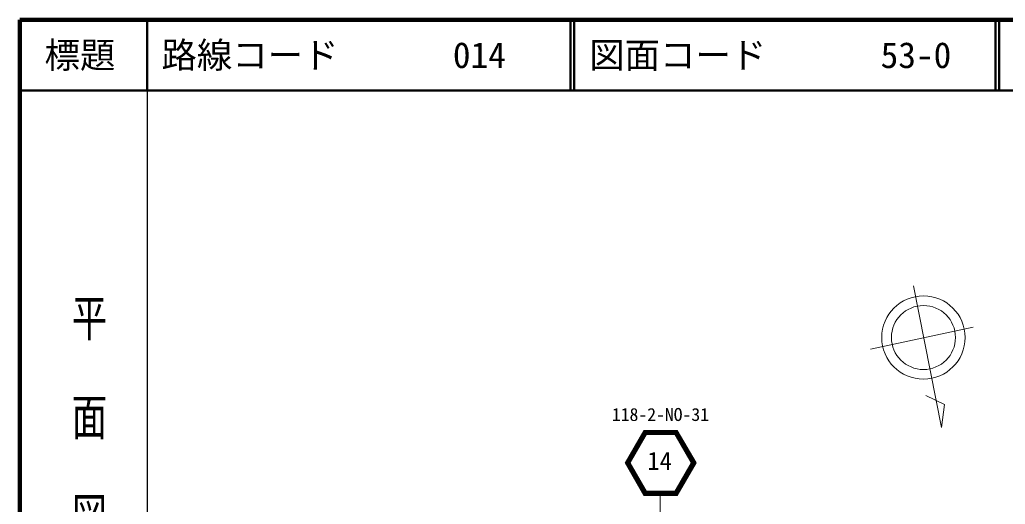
# Model space of a CAD drawing. Units: millimetres, scale not verified. Extents: x 40000 to 680000, y 20000 to 380000.
# Drawn here: x 40000 to 179118, y 311546 to 380000 of the extents above; entities that cross this region are included whole.
import ezdxf
from ezdxf.enums import TextEntityAlignment as Align

# ---------------------------------------------------------------- set-up
doc = ezdxf.new("R2010")
doc.units = ezdxf.units.MM
doc.header["$LTSCALE"] = 1000
for name, color, linetype, lineweight in [('M-BMK-SRVR', 3, 'Continuous', 13), ('M-STR-STRC', 7, 'Continuous', 13), ('M-TTL', 7, 'Continuous', 13), ('M-TTL-BAND', 7, 'Continuous', 25), ('M-TTL-LINE', 7, 'Continuous', 50)]:
    doc.layers.add(name, color=color, linetype=linetype, lineweight=lineweight)
doc.layers.add('M-TTL-TXT', color=7, linetype='Continuous')
doc.styles.add('@ＭＳ ゴシック', font='')
doc.styles.add('ＭＳ ゴシック', font='')
doc.styles.get('@ＭＳ ゴシック').set_extended_font_data('@MS Gothic')
doc.styles.get('ＭＳ ゴシック').set_extended_font_data('MS Gothic')

msp = doc.modelspace()

# ---------------------------------------------------------------- linework, layer by layer
at = {"layer": 'M-BMK-SRVR'}
for p, q in [((166149, 342384), (170130, 322374)), ((174595, 336587), (160088, 333447)), ((170561, 325638), (167882, 326899)), ((170130, 322374), (170561, 325638))]:
    msp.add_line(p, q, dxfattribs=at)
for radius in [5885, 4520]:
    msp.add_circle((167570, 335107), radius, dxfattribs=at)
at = {"layer": 'M-STR-STRC'}
for p, q in [((128116, 321985), (125460, 317385)), ((128158, 321912), (125594, 317385)), ((128202, 321835), (125633, 317385)), ((128270, 321718), (125750, 317385)), ((128289, 321685), (125806, 317385)), ((128332, 321611), (125939, 317385)), ((128376, 321535), (125980, 317385)), ((128427, 321446), (126106, 317385)), ((128462, 321385), (126153, 317385)), ((128116, 321985), (128462, 321385)), ((128116, 321985), (132809, 321985)), ((128172, 321888), (132760, 321900)), ((128202, 321835), (132722, 321835)), ((128256, 321742), (132672, 321748)), ((128289, 321685), (132636, 321685)), ((128376, 321535), (132549, 321535)), ((128381, 321614), (132589, 321605)), ((128439, 321465), (132492, 321436)), ((128462, 321385), (132462, 321385)), ((132809, 321985), (132462, 321385)), ((132462, 321385), (134772, 317385)), ((132522, 321426), (134845, 317415)), ((132549, 321535), (134945, 317385)), ((132615, 321569), (135019, 317397)), ((132636, 321685), (135118, 317385)), ((132690, 321737), (135225, 317347)), ((132722, 321835), (135291, 317385)), ((132790, 321868), (135381, 317397)), ((132809, 321985), (135465, 317385)), ((125460, 317385), (126153, 317385)), ((128116, 312785), (125460, 317385)), ((125572, 317385), (128150, 312843)), ((128202, 312935), (125633, 317385)), ((125728, 317385), (128246, 313010)), ((128289, 313085), (125806, 317385)), ((125905, 317385), (128354, 313198)), ((128376, 313235), (125980, 317385)), ((126117, 317385), (128436, 313340)), ((128462, 313385), (126153, 317385)), ((132462, 313385), (134772, 317385)), ((134820, 317334), (132510, 313330)), ((132549, 313235), (134945, 317385)), ((132622, 313205), (135044, 317409)), ((132636, 313085), (135118, 317385)), ((135181, 317359), (132690, 313043)), ((132722, 312935), (135291, 317385)), ((135356, 317353), (132759, 312844)), ((132809, 312785), (135465, 317385)), ((135465, 317385), (134772, 317385)), ((128116, 312785), (128462, 313385)), ((128255, 313025), (132661, 313041)), ((132636, 313085), (128289, 313085)), ((128345, 313181), (132581, 313179)), ((132549, 313235), (128376, 313235)), ((128426, 313322), (132502, 313316)), ((132462, 313385), (128462, 313385)), ((132809, 312785), (132462, 313385)), ((132809, 312785), (128116, 312785)), ((128165, 312869), (132755, 312878)), ((132722, 312935), (128202, 312935)), ((130413, 312785), (130413, 309085))]:
    msp.add_line(p, q, dxfattribs=at)
at = {"layer": 'M-TTL', "color": 2, "lineweight": 140}
for p, q in [((40000, 380000), (40000, 20000)), ((680000, 380000), (40000, 380000))]:
    msp.add_line(p, q, dxfattribs=at)
at = {"layer": 'M-TTL-BAND'}
msp.add_line((58000, 370000), (58000, 20000), dxfattribs=at)
at = {"layer": 'M-TTL-LINE'}
for p, q in [((58000, 380000), (58000, 370000)), ((117750, 380000), (117750, 370000)), ((118250, 380000), (118250, 370000)), ((177750, 380000), (177750, 370000)), ((178250, 380000), (178250, 370000)), ((40000, 370000), (680000, 370000))]:
    msp.add_line(p, q, dxfattribs=at)

# ---------------------------------------------------------------- texts
at = {"layer": 'M-STR-STRC', "style": 'ＭＳ ゴシック'}
for s, height, p in [('118-2-NO-31', 1833, (123587, 322766)), ('14', 2566, (128584, 315628))]:
    msp.add_text(s, height=height, dxfattribs=at).set_placement(p, align=Align.BOTTOM_LEFT)
at = {"layer": 'M-TTL-BAND', "style": '@ＭＳ ゴシック', "width": 1.4}
msp.add_text('平  面  図', height=3666, rotation=270, dxfattribs=at).set_placement((49777, 306475), align=Align.MIDDLE_RIGHT)
at = {"layer": 'M-TTL-TXT', "style": 'ＭＳ ゴシック'}
msp.add_text('標題', height=3666, dxfattribs=at).set_placement((48500, 375000), align=Align.MIDDLE_CENTER)
for s, p in [('路線コード', (60000, 375000)), ('図面コード', (120380, 375000)), ('014', (101142, 375000)), ('53-0', (161521, 375000))]:
    msp.add_text(s, height=3666, dxfattribs=at).set_placement(p, align=Align.MIDDLE_LEFT)

doc.saveas('drawing.dxf')
